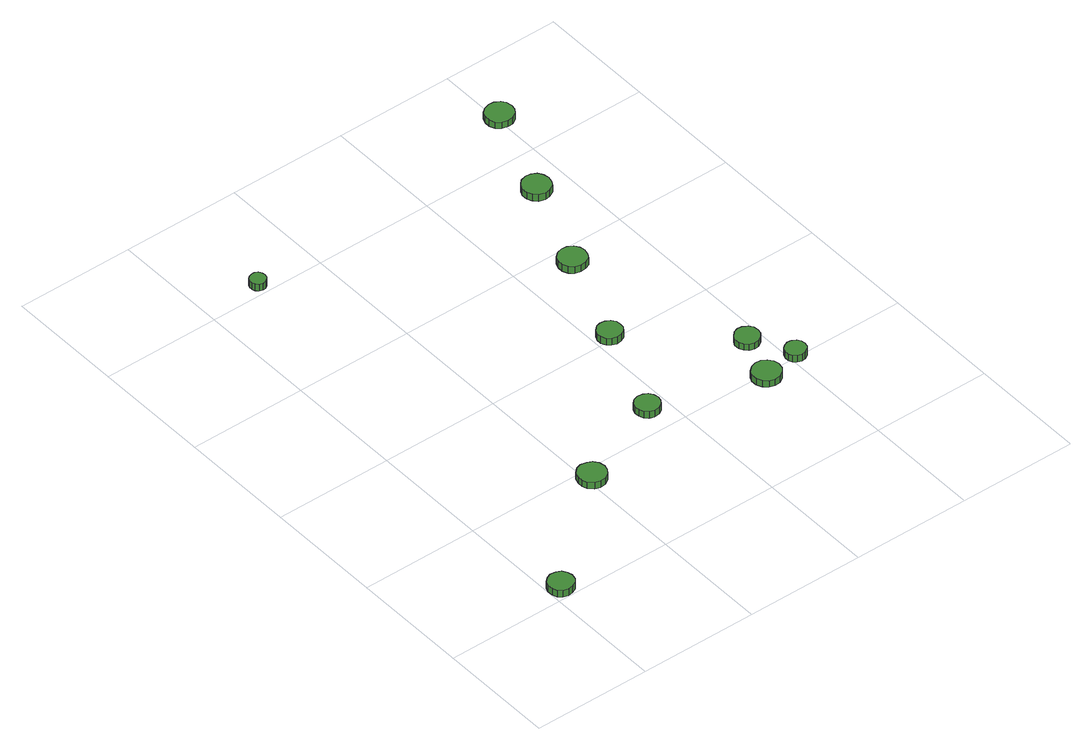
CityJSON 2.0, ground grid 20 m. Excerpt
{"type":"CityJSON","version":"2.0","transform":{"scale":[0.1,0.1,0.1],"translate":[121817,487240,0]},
"CityObjects":{
"tree1":{"type":"SolitaryVegetationObject","attributes":{"function":"something"},"geometry":[{"type":"MultiSurface","lod":"1","boundaries":[[[0,1,2,3,4,5,6,7,8,9,10,11,12,13,14]],[[15,16,17,18,19,20,21,22,23,24,25,26,27,28,29]],[[0,29,28,1]],[[1,28,27,2]],[[2,27,26,3]],[[3,26,25,4]],[[4,25,24,5]],[[5,24,23,6]],[[6,23,22,7]],[[7,22,21,8]],[[8,21,20,9]],[[9,20,19,10]],[[10,19,18,11]],[[11,18,17,12]],[[12,17,16,13]],[[13,16,15,14]],[[14,15,29,0]]]}]},
"tree2":{"type":"SolitaryVegetationObject","attributes":{"function":"something"},"geometry":[{"type":"MultiSurface","lod":"1","boundaries":[[[30,31,32,33,34,35,36,37,38,39,40,41,42,43,44]],[[45,46,47,48,49,50,51,52,53,54,55,56,57,58,59]],[[30,59,58,31]],[[31,58,57,32]],[[32,57,56,33]],[[33,56,55,34]],[[34,55,54,35]],[[35,54,53,36]],[[36,53,52,37]],[[37,52,51,38]],[[38,51,50,39]],[[39,50,49,40]],[[40,49,48,41]],[[41,48,47,42]],[[42,47,46,43]],[[43,46,45,44]],[[44,45,59,30]]]}]},
"tree3":{"type":"SolitaryVegetationObject","attributes":{"function":"something"},"geometry":[{"type":"MultiSurface","lod":"1","boundaries":[[[60,61,62,63,64,65,66,67,68,69,70,71,72,73,74]],[[75,76,77,78,79,80,81,82,83,84,85,86,87,88,89]],[[60,89,88,61]],[[61,88,87,62]],[[62,87,86,63]],[[63,86,85,64]],[[64,85,84,65]],[[65,84,83,66]],[[66,83,82,67]],[[67,82,81,68]],[[68,81,80,69]],[[69,80,79,70]],[[70,79,78,71]],[[71,78,77,72]],[[72,77,76,73]],[[73,76,75,74]],[[74,75,89,60]]]}]},
"tree4":{"type":"SolitaryVegetationObject","attributes":{"function":"something"},"geometry":[{"type":"MultiSurface","lod":"1","boundaries":[[[90,91,92,93,94,95,96,97,98,99,100,101,102,103,104]],[[105,106,107,108,109,110,111,112,113,114,115,116,117,118,119]],[[90,119,118,91]],[[91,118,117,92]],[[92,117,116,93]],[[93,116,115,94]],[[94,115,114,95]],[[95,114,113,96]],[[96,113,112,97]],[[97,112,111,98]],[[98,111,110,99]],[[99,110,109,100]],[[100,109,108,101]],[[101,108,107,102]],[[102,107,106,103]],[[103,106,105,104]],[[104,105,119,90]]]}]},
"tree5":{"type":"SolitaryVegetationObject","attributes":{"function":"something"},"geometry":[{"type":"MultiSurface","lod":"1","boundaries":[[[120,121,122,123,124,125,126,127,128,129,130,131,132,133,134]],[[135,136,137,138,139,140,141,142,143,144,145,146,147,148,149]],[[120,149,148,121]],[[121,148,147,122]],[[122,147,146,123]],[[123,146,145,124]],[[124,145,144,125]],[[125,144,143,126]],[[126,143,142,127]],[[127,142,141,128]],[[128,141,140,129]],[[129,140,139,130]],[[130,139,138,131]],[[131,138,137,132]],[[132,137,136,133]],[[133,136,135,134]],[[134,135,149,120]]]}]},
"tree6":{"type":"SolitaryVegetationObject","attributes":{"function":"something"},"geometry":[{"type":"MultiSurface","lod":"1","boundaries":[[[150,151,152,153,154,155,156,157,158,159,160,161,162,163,164]],[[165,166,167,168,169,170,171,172,173,174,175,176,177,178,179]],[[150,179,178,151]],[[151,178,177,152]],[[152,177,176,153]],[[153,176,175,154]],[[154,175,174,155]],[[155,174,173,156]],[[156,173,172,157]],[[157,172,171,158]],[[158,171,170,159]],[[159,170,169,160]],[[160,169,168,161]],[[161,168,167,162]],[[162,167,166,163]],[[163,166,165,164]],[[164,165,179,150]]]}]},
"tree7":{"type":"SolitaryVegetationObject","attributes":{"function":"something"},"geometry":[{"type":"MultiSurface","lod":"1","boundaries":[[[180,181,182,183,184,185,186,187,188,189,190,191,192,193,194]],[[195,196,197,198,199,200,201,202,203,204,205,206,207,208,209]],[[180,209,208,181]],[[181,208,207,182]],[[182,207,206,183]],[[183,206,205,184]],[[184,205,204,185]],[[185,204,203,186]],[[186,203,202,187]],[[187,202,201,188]],[[188,201,200,189]],[[189,200,199,190]],[[190,199,198,191]],[[191,198,197,192]],[[192,197,196,193]],[[193,196,195,194]],[[194,195,209,180]]]}]},
"tree8":{"type":"SolitaryVegetationObject","attributes":{"function":"something"},"geometry":[{"type":"MultiSurface","lod":"1","boundaries":[[[210,211,212,213,214,215,216,217,218,219,220,221,222,223,224]],[[225,226,227,228,229,230,231,232,233,234,235,236,237,238,239]],[[210,239,238,211]],[[211,238,237,212]],[[212,237,236,213]],[[213,236,235,214]],[[214,235,234,215]],[[215,234,233,216]],[[216,233,232,217]],[[217,232,231,218]],[[218,231,230,219]],[[219,230,229,220]],[[220,229,228,221]],[[221,228,227,222]],[[222,227,226,223]],[[223,226,225,224]],[[224,225,239,210]]]}]},
"tree9":{"type":"SolitaryVegetationObject","attributes":{"function":"something"},"geometry":[{"type":"MultiSurface","lod":"1","boundaries":[[[240,241,242,243,244,245,246,247,248,249,250,251,252,253,254]],[[255,256,257,258,259,260,261,262,263,264,265,266,267,268,269]],[[240,269,268,241]],[[241,268,267,242]],[[242,267,266,243]],[[243,266,265,244]],[[244,265,264,245]],[[245,264,263,246]],[[246,263,262,247]],[[247,262,261,248]],[[248,261,260,249]],[[249,260,259,250]],[[250,259,258,251]],[[251,258,257,252]],[[252,257,256,253]],[[253,256,255,254]],[[254,255,269,240]]]}]},
"tree10":{"type":"SolitaryVegetationObject","attributes":{"function":"something"},"geometry":[{"type":"MultiSurface","lod":"1","boundaries":[[[270,271,272,273,274,275,276,277,278,279,280,281,282,283,284]],[[285,286,287,288,289,290,291,292,293,294,295,296,297,298,299]],[[270,299,298,271]],[[271,298,297,272]],[[272,297,296,273]],[[273,296,295,274]],[[274,295,294,275]],[[275,294,293,276]],[[276,293,292,277]],[[277,292,291,278]],[[278,291,290,279]],[[279,290,289,280]],[[280,289,288,281]],[[281,288,287,282]],[[282,287,286,283]],[[283,286,285,284]],[[284,285,299,270]]]}]},
"tree11":{"type":"SolitaryVegetationObject","attributes":{"function":"something"},"geometry":[{"type":"MultiSurface","lod":"1","boundaries":[[[300,301,302,303,304,305,306,307,308,309,310,311,312,313,314]],[[315,316,317,318,319,320,321,322,323,324,325,326,327,328,329]],[[300,329,328,301]],[[301,328,327,302]],[[302,327,326,303]],[[303,326,325,304]],[[304,325,324,305]],[[305,324,323,306]],[[306,323,322,307]],[[307,322,321,308]],[[308,321,320,309]],[[309,320,319,310]],[[310,319,318,311]],[[311,318,317,312]],[[312,317,316,313]],[[313,316,315,314]],[[314,315,329,300]]]}]}
},
"vertices":[
[43,22,14],[41,30,14],[36,38,14],[28,42,14],[19,43,14],[11,40,14],[4,34,14],[1,26,14],[1,17,14],[4,9,14],[11,3,14],[19,1,14],[28,2,14],[36,6,14],[41,13,14],[41,13,1],[36,6,1],[28,2,1],[19,1,1],[11,3,1],[4,9,1],[1,17,1],[1,26,1],[4,34,1],[11,40,1],[19,43,1],[28,42,1],[36,38,1],[41,30,1],[43,22,1],
[228,175,19],[226,185,19],[220,193,19],[212,197,19],[202,199,19],[193,196,19],[185,189,19],[182,180,19],[182,170,19],[185,162,19],[193,155,19],[202,152,19],[212,153,19],[220,158,19],[226,166,19],[226,166,7],[220,158,7],[212,153,7],[202,152,7],[193,155,7],[185,162,7],[182,170,7],[182,180,7],[185,189,7],[193,196,7],[202,199,7],[212,197,7],[220,193,7],[226,185,7],[228,175,7],
[108,816,19],[107,821,19],[104,826,19],[99,829,19],[94,829,19],[88,827,19],[84,824,19],[82,819,19],[82,813,19],[84,808,19],[88,804,19],[94,802,19],[99,803,19],[104,806,19],[107,810,19],[107,810,6],[104,806,6],[99,803,6],[94,802,6],[88,804,6],[84,808,6],[82,813,6],[82,819,6],[84,824,6],[88,827,6],[94,829,6],[99,829,6],[104,826,6],[107,821,6],[108,816,6],
[384,243,20],[382,251,20],[377,258,20],[370,262,20],[361,263,20],[353,261,20],[347,255,20],[344,247,20],[344,239,20],[347,231,20],[353,226,20],[361,223,20],[370,224,20],[377,228,20],[382,235,20],[382,235,7],[377,228,7],[370,224,7],[361,223,7],[353,226,7],[347,231,7],[344,239,7],[344,247,7],[347,255,7],[353,261,7],[361,263,7],[370,262,7],[377,258,7],[382,251,7],[384,243,7],
[443,404,19],[442,412,19],[437,419,19],[429,423,19],[421,424,19],[413,422,19],[407,416,19],[403,408,19],[403,400,19],[407,392,19],[413,387,19],[421,384,19],[429,385,19],[437,389,19],[442,396,19],[442,396,6],[437,389,6],[429,385,6],[421,384,6],[413,387,6],[407,392,6],[403,400,6],[403,408,6],[407,416,6],[413,422,6],[421,424,6],[429,423,6],[437,419,6],[442,412,6],[443,404,6],
[568,190,19],[566,199,19],[560,207,19],[552,212,19],[542,213,19],[533,210,19],[525,203,19],[521,195,19],[521,185,19],[525,176,19],[533,169,19],[542,166,19],[552,167,19],[560,172,19],[566,180,19],[566,180,7],[560,172,7],[552,167,7],[542,166,7],[533,169,7],[525,176,7],[521,185,7],[521,195,7],[525,203,7],[533,210,7],[542,213,7],[552,212,7],[560,207,7],[566,199,7],[568,190,7],
[505,563,20],[503,572,20],[498,580,20],[489,585,20],[480,586,20],[470,583,20],[463,577,20],[459,568,20],[459,558,20],[463,549,20],[470,543,20],[480,540,20],[489,541,20],[498,545,20],[503,553,20],[503,553,7],[498,545,7],[489,541,7],[480,540,7],[470,543,7],[463,549,7],[459,558,7],[459,568,7],[463,577,7],[470,583,7],[480,586,7],[489,585,7],[498,580,7],[503,572,7],[505,563,7],
[592,269,18],[591,277,18],[586,283,18],[578,288,18],[570,289,18],[562,286,18],[556,280,18],[552,273,18],[552,264,18],[556,257,18],[562,251,18],[570,248,18],[578,249,18],[586,254,18],[591,260,18],[591,260,6],[586,254,6],[578,249,6],[570,248,6],[562,251,6],[556,257,6],[552,264,6],[552,273,6],[556,280,6],[562,286,6],[570,289,6],[578,288,6],[586,283,6],[591,277,6],[592,269,6],
[626,201,19],[625,208,19],[621,214,19],[614,218,19],[607,219,19],[600,216,19],[595,212,19],[592,205,19],[592,198,19],[595,191,19],[600,187,19],[607,184,19],[614,185,19],[621,189,19],[625,194,19],[625,194,6],[621,189,6],[614,185,6],[607,184,6],[600,187,6],[595,191,6],[592,198,6],[592,205,6],[595,212,6],[600,216,6],[607,219,6],[614,218,6],[621,214,6],[625,208,6],[626,201,6],
[564,719,21],[562,729,21],[557,737,21],[548,742,21],[539,743,21],[529,740,21],[522,733,21],[518,724,21],[518,714,21],[522,706,21],[529,699,21],[539,696,21],[548,697,21],[557,702,21],[562,710,21],[562,710,8],[557,702,8],[548,697,8],[539,696,8],[529,699,8],[522,706,8],[518,714,8],[518,724,8],[522,733,8],[529,740,8],[539,743,8],[548,742,8],[557,737,8],[562,729,8],[564,719,8],
[623,878,20],[621,888,20],[616,895,20],[607,900,20],[598,901,20],[588,898,20],[581,892,20],[577,883,20],[577,873,20],[581,864,20],[588,858,20],[598,855,20],[607,856,20],[616,861,20],[621,869,20],[621,869,8],[616,861,8],[607,856,8],[598,855,8],[588,858,8],[581,864,8],[577,873,8],[577,883,8],[581,892,8],[588,898,8],[598,901,8],[607,900,8],[616,895,8],[621,888,8],[623,878,8]
]}
